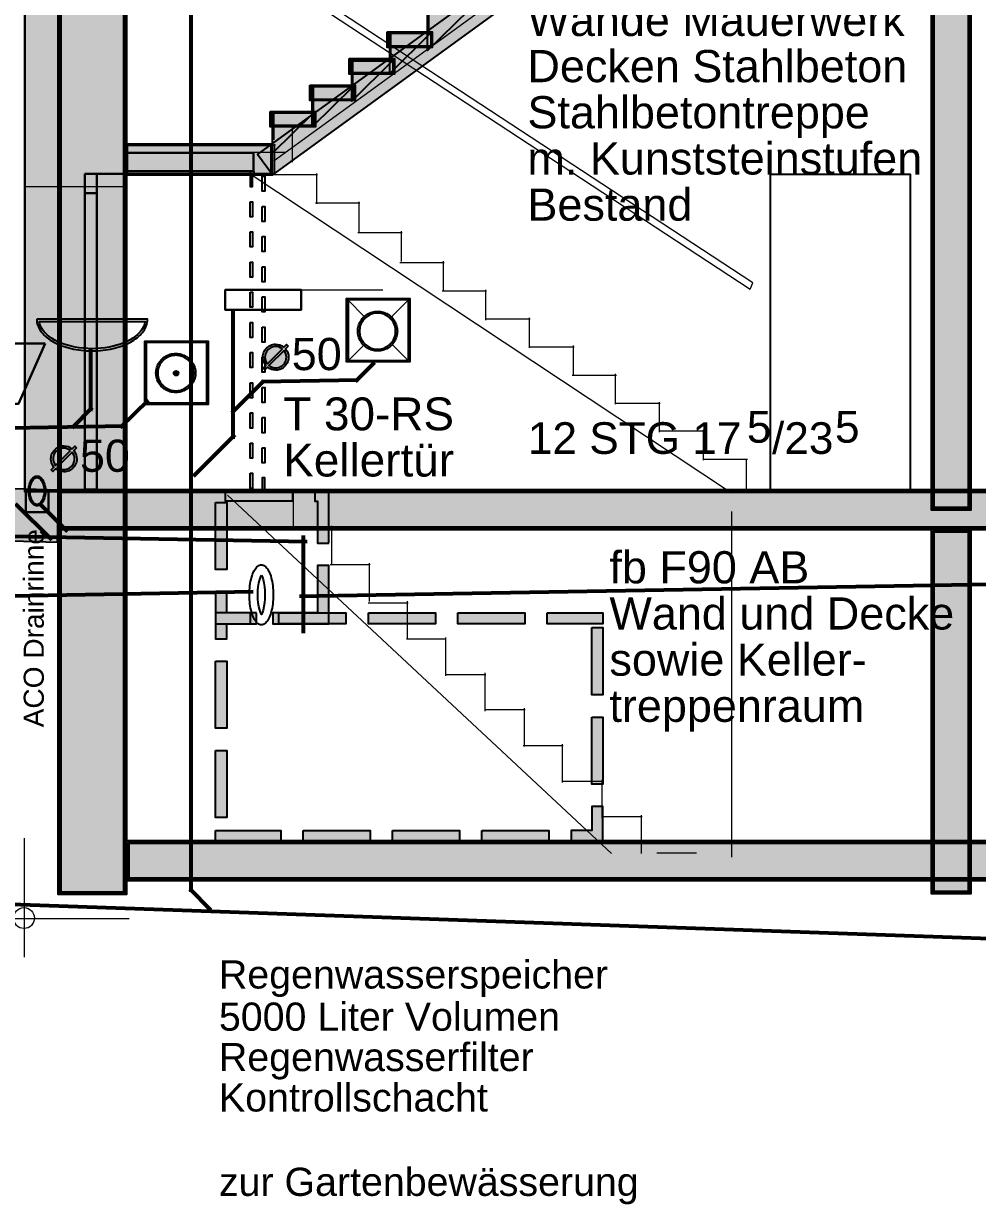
# Model space of a CAD drawing. Header units: millimetres. Extents: x 6 to 41668, y 1529 to 28527.
# Drawn here: x 18826 to 24849, y 4104 to 11558 of the extents above; entities that cross this region are included whole.
import ezdxf

# ---------------------------------------------------------------- set-up
doc = ezdxf.new("R2010")
doc.units = ezdxf.units.MM
doc.header["$LTSCALE"] = 50
doc.linetypes.add('PDF_112-9_84-7_0-0_0-0', pattern=[197.6, 112.9, -84.7, 0, 0])
doc.linetypes.add('PDF_211-7_211-7_0-0_0-0', pattern=[423.4, 211.7, -211.7, 0, 0])
for name, color, linetype in [('00_Wand_Bestand', 7, 'Continuous'), ('01_Daemmung_neu', 9, 'Continuous'), ('02_Grundstuecksgrenze', 8, 'Continuous'), ('05_Linien_stark', 7, 'Continuous'), ('06_Linien_fein', 3, 'Continuous'), ('07_Bemassung', 6, 'Continuous'), ('08_Schnittlinie', 1, 'Continuous'), ('10_Text', 7, 'Continuous')]:
    doc.layers.add(name, color=color, linetype=linetype)
doc.styles.add('PLAN', font='arial.ttf')

msp = doc.modelspace()

# ---------------------------------------------------------------- hatches: boundary and pattern name
at = {"layer": '00_Wand_Bestand'}
for points in [[(19044.8, 16687.1), (19474.7, 16687.1), (19474.7, 6059.4), (19044.8, 6059.4)], [(22295.2, 12180), (22389.2, 12050.6), (20396.5, 10602.8), (20302.5, 10732.2)], [(24557.8, 11981), (24807.8, 11981), (24807.8, 8486.9), (24557.8, 8486.9)], [(21376.6, 11641.7), (21634.3, 11641.1), (21377.2, 11388.3)], [(21120.8, 11505.8), (21406.4, 11505.8), (21406.4, 11407.4), (21120.8, 11407.4)], [(21137.6, 11497.1), (21395.3, 11496.5), (21138.2, 11243.7)], [(20881.8, 11337.1), (21167.4, 11337.1), (21167.4, 11238.8), (20881.8, 11238.8)], [(20897.9, 11322.4), (21155.6, 11321.8), (20898.5, 11069)], [(20633, 11169.8), (20918.6, 11169.8), (20918.6, 11071.4), (20633, 11071.4)], [(20647.9, 11159.6), (20905.6, 11159), (20648.6, 10906.2)], [(20383.5, 11003.8), (20669.1, 11003.8), (20669.1, 10905.5), (20383.5, 10905.5)], [(20397, 10993.7), (20654.6, 10993.1), (20397.6, 10740.3)], [(19472, 10798.7), (20397.8, 10798.7), (20397.8, 10601.6), (19472, 10601.6)], [(20869.9, 9426.1), (20865.5, 9426.1), (20865.5, 9821.7), (21265.5, 9821.7), (21265.5, 9421.7), (20865.5, 9421.7), (20865.5, 9426.1), (20869.9, 9426.1), (20869.9, 9430.5), (21256.7, 9430.5), (21256.7, 9812.9), (20874.3, 9812.9), (20874.3, 9426.1), (20869.9, 9426.1), (20869.9, 9430.5)], [(20946.8, 9616.1), (20935.8, 9616.1), (20936.1, 9625.1), (20937, 9633.8), (20938.5, 9642.4), (20940.6, 9650.7), (20943.3, 9658.9), (20946.4, 9666.7), (20950.1, 9674.3), (20954.3, 9681.6), (20958.9, 9688.6), (20964, 9695.3), (20969.5, 9701.5), (20975.4, 9707.4), (20981.7, 9712.9), (20988.3, 9718), (20995.3, 9722.6), (21002.6, 9726.8), (21010.2, 9730.5), (21018, 9733.7), (21026.1, 9736.3), (21034.5, 9738.4), (21043.1, 9739.9), (21051.8, 9740.8), (21060.7, 9741.1), (21069.7, 9740.8), (21078.4, 9739.9), (21087, 9738.4), (21095.4, 9736.3), (21103.5, 9733.7), (21111.3, 9730.5), (21118.9, 9726.8), (21126.2, 9722.6), (21133.2, 9718), (21139.9, 9712.9), (21146.1, 9707.4), (21152, 9701.5), (21157.5, 9695.3), (21162.6, 9688.6), (21167.2, 9681.6), (21171.4, 9674.3), (21175.1, 9666.7), (21178.3, 9658.9), (21180.9, 9650.7), (21183, 9642.4), (21184.5, 9633.8), (21185.4, 9625.1), (21185.8, 9616.1), (21185.4, 9607.2), (21184.5, 9598.4), (21183, 9589.9), (21180.9, 9581.5), (21178.3, 9573.4), (21175.1, 9565.5), (21171.4, 9557.9), (21167.2, 9550.6), (21162.6, 9543.7), (21157.5, 9537), (21152, 9530.7), (21146.1, 9524.8), (21139.9, 9519.3), (21133.2, 9514.3), (21126.2, 9509.6), (21118.9, 9505.5), (21111.3, 9501.8), (21103.5, 9498.6), (21095.4, 9496), (21087, 9493.9), (21078.4, 9492.4), (21069.7, 9491.4), (21060.7, 9491.1), (21051.8, 9491.4), (21043.1, 9492.4), (21034.5, 9493.9), (21026.1, 9496), (21018, 9498.6), (21010.2, 9501.8), (21002.6, 9505.5), (20995.3, 9509.6), (20988.3, 9514.3), (20981.7, 9519.3), (20975.4, 9524.8), (20969.5, 9530.7), (20964, 9537), (20958.9, 9543.7), (20954.3, 9550.6), (20950.1, 9557.9), (20946.4, 9565.5), (20943.3, 9573.4), (20940.6, 9581.5), (20938.5, 9589.9), (20937, 9598.4), (20936.1, 9607.2), (20935.8, 9616.1), (20946.8, 9616.1), (20947.1, 9607.6), (20948.1, 9599.3), (20949.6, 9591.2), (20951.7, 9583.2), (20954.3, 9575.5), (20957.4, 9568.1), (20961.1, 9561), (20965.2, 9554.1), (20969.8, 9547.6), (20974.8, 9541.4), (20980.2, 9535.6), (20986, 9530.2), (20992.2, 9525.2), (20998.7, 9520.6), (21005.6, 9516.5), (21012.7, 9512.8), (21020.2, 9509.7), (21027.8, 9507), (21035.8, 9504.9), (21043.9, 9503.4), (21052.2, 9502.5), (21060.7, 9502.1), (21069.2, 9502.5), (21077.6, 9503.4), (21085.7, 9504.9), (21093.6, 9507), (21101.3, 9509.7), (21108.8, 9512.8), (21115.9, 9516.5), (21122.8, 9520.6), (21129.3, 9525.2), (21135.5, 9530.2), (21141.3, 9535.6), (21146.7, 9541.4), (21151.7, 9547.6), (21156.3, 9554.1), (21160.4, 9561), (21164.1, 9568.1), (21167.2, 9575.5), (21169.9, 9583.2), (21171.9, 9591.2), (21173.5, 9599.3), (21174.4, 9607.6), (21174.7, 9616.1), (21174.4, 9624.6), (21173.5, 9633), (21171.9, 9641.1), (21169.9, 9649), (21167.2, 9656.7), (21164.1, 9664.1), (21160.4, 9671.3), (21156.3, 9678.1), (21151.7, 9684.7), (21146.7, 9690.8), (21141.3, 9696.7), (21135.5, 9702.1), (21129.3, 9707.1), (21122.8, 9711.7), (21115.9, 9715.8), (21108.8, 9719.4), (21101.3, 9722.6), (21093.6, 9725.2), (21085.7, 9727.3), (21077.6, 9728.8), (21069.2, 9729.8), (21060.7, 9730.1), (21052.2, 9729.8), (21043.9, 9728.8), (21035.8, 9727.3), (21027.8, 9725.2), (21020.2, 9722.6), (21012.7, 9719.4), (21005.6, 9715.8), (20998.7, 9711.7), (20992.2, 9707.1), (20986, 9702.1), (20980.2, 9696.7), (20974.8, 9690.8), (20969.8, 9684.7), (20965.2, 9678.1), (20961.1, 9671.3), (20957.4, 9664.1), (20954.3, 9656.7), (20951.7, 9649), (20949.6, 9641.1), (20948.1, 9633), (20947.1, 9624.6)], [(19595.6, 9158.4), (19591.2, 9158.4), (19591.2, 9553.9), (19991.2, 9553.9), (19991.2, 9153.9), (19591.2, 9153.9), (19591.2, 9158.4), (19595.6, 9158.4), (19595.6, 9162.8), (19982.4, 9162.8), (19982.4, 9545.1), (19600.1, 9545.1), (19600.1, 9158.4), (19595.6, 9158.4), (19595.6, 9162.8)], [(19672.6, 9351.8), (19661.5, 9351.8), (19661.9, 9360.6), (19662.8, 9369.2), (19664.3, 9377.6), (19666.4, 9385.8), (19669, 9393.8), (19672.2, 9401.6), (19675.9, 9409), (19680, 9416.2), (19684.7, 9423.1), (19689.7, 9429.6), (19695.2, 9435.8), (19701.1, 9441.6), (19707.4, 9447), (19714.1, 9452), (19721, 9456.5), (19728.3, 9460.6), (19735.9, 9464.2), (19743.8, 9467.3), (19751.9, 9469.9), (19760.3, 9472), (19768.8, 9473.5), (19777.6, 9474.4), (19786.5, 9474.7), (19795.4, 9474.4), (19804.2, 9473.5), (19812.8, 9472), (19821.1, 9469.9), (19829.2, 9467.3), (19837.1, 9464.2), (19844.7, 9460.6), (19852, 9456.5), (19859, 9452), (19865.6, 9447), (19871.9, 9441.6), (19877.8, 9435.8), (19883.3, 9429.6), (19888.4, 9423.1), (19893, 9416.2), (19897.2, 9409), (19900.9, 9401.6), (19904, 9393.8), (19906.7, 9385.8), (19908.8, 9377.6), (19910.3, 9369.2), (19911.2, 9360.6), (19911.5, 9351.8), (19911.2, 9343), (19910.3, 9334.4), (19908.8, 9326), (19906.7, 9317.8), (19904, 9309.8), (19900.9, 9302), (19897.2, 9294.6), (19893, 9287.4), (19888.4, 9280.5), (19883.3, 9274), (19877.8, 9267.8), (19871.9, 9262), (19865.6, 9256.6), (19859, 9251.7), (19852, 9247.1), (19844.7, 9243), (19837.1, 9239.4), (19829.2, 9236.3), (19821.1, 9233.7), (19812.8, 9231.6), (19804.2, 9230.1), (19795.4, 9229.2), (19786.5, 9228.9), (19777.6, 9229.2), (19768.8, 9230.1), (19760.3, 9231.6), (19751.9, 9233.7), (19743.8, 9236.3), (19735.9, 9239.4), (19728.3, 9243), (19721, 9247.1), (19714.1, 9251.7), (19707.4, 9256.6), (19701.1, 9262), (19695.2, 9267.8), (19689.7, 9274), (19684.7, 9280.5), (19680, 9287.4), (19675.9, 9294.6), (19672.2, 9302), (19669, 9309.8), (19666.4, 9317.8), (19664.3, 9326), (19662.8, 9334.4), (19661.9, 9343), (19661.5, 9351.8), (19672.6, 9351.8), (19672.9, 9343.4), (19673.8, 9335.2), (19675.4, 9327.2), (19677.4, 9319.5), (19680.1, 9311.9), (19683.2, 9304.6), (19686.8, 9297.6), (19691, 9290.8), (19695.5, 9284.4), (19700.6, 9278.3), (19706, 9272.6), (19711.8, 9267.3), (19718, 9262.4), (19724.5, 9257.9), (19731.3, 9253.8), (19738.5, 9250.2), (19745.9, 9247.1), (19753.6, 9244.5), (19761.5, 9242.5), (19769.7, 9241), (19778, 9240.1), (19786.5, 9239.7), (19795, 9240.1), (19803.3, 9241), (19811.5, 9242.5), (19819.4, 9244.5), (19827.1, 9247.1), (19834.5, 9250.2), (19841.7, 9253.8), (19848.5, 9257.9), (19855.1, 9262.4), (19861.3, 9267.3), (19867.1, 9272.6), (19872.5, 9278.3), (19877.5, 9284.4), (19882.1, 9290.8), (19886.2, 9297.6), (19889.9, 9304.6), (19893, 9311.9), (19895.6, 9319.5), (19897.7, 9327.2), (19899.2, 9335.2), (19900.2, 9343.4), (19900.5, 9351.8), (19900.2, 9360.1), (19899.2, 9368.3), (19897.7, 9376.3), (19895.6, 9384.1), (19893, 9391.7), (19889.9, 9399), (19886.2, 9406), (19882.1, 9412.8), (19877.5, 9419.2), (19872.5, 9425.3), (19867.1, 9431), (19861.3, 9436.3), (19855.1, 9441.2), (19848.5, 9445.7), (19841.7, 9449.8), (19834.5, 9453.4), (19827.1, 9456.5), (19819.4, 9459.1), (19811.5, 9461.1), (19803.3, 9462.6), (19795, 9463.5), (19786.5, 9463.9), (19778, 9463.5), (19769.7, 9462.6), (19761.5, 9461.1), (19753.6, 9459.1), (19745.9, 9456.5), (19738.5, 9453.4), (19731.3, 9449.8), (19724.5, 9445.7), (19718, 9441.2), (19711.8, 9436.3), (19706, 9431), (19700.6, 9425.3), (19695.5, 9419.2), (19691, 9412.8), (19686.8, 9406), (19683.2, 9399), (19680.1, 9391.7), (19677.4, 9384.1), (19675.4, 9376.3), (19673.8, 9368.3), (19672.9, 9360.1)], [(20496.8, 9521), (20479.9, 9503.9), (20489, 9490.6), (20494.8, 9478.3), (20498, 9465.5), (20499, 9450.7), (20498.4, 9440.8), (20496.7, 9431.3), (20493.7, 9422.2), (20489.5, 9413.4), (20484.2, 9405), (20477.7, 9397), (20471.5, 9390.7), (20464.9, 9385.3), (20457.9, 9380.8), (20450.6, 9377), (20442.9, 9374.1), (20434.8, 9372), (20426.3, 9370.8), (20417.5, 9370.4), (20403.6, 9371.4), (20391.4, 9374.5), (20379.2, 9380.3), (20365.2, 9389.5), (20348.3, 9372.8), (20338, 9382.9), (20355, 9399.6), (20345.9, 9413.7), (20340.1, 9426.1), (20336.9, 9438.6), (20335.9, 9452.6), (20336.4, 9461.9), (20337.8, 9470.7), (20340.3, 9479.2), (20343.7, 9487.4), (20348.1, 9495.2), (20353.5, 9502.6), (20359.9, 9509.6), (20367, 9516), (20374.4, 9521.4), (20382.2, 9525.8), (20390.3, 9529.3), (20398.8, 9531.7), (20407.7, 9533.2), (20416.9, 9533.7), (20431.1, 9532.6), (20443.7, 9529.4), (20456.1, 9523.5), (20469.8, 9514.4), (20486.5, 9531.2)], [(20459.8, 9504.3), (20447.4, 9511.6), (20437.1, 9516.2), (20427.4, 9518.6), (20416.9, 9519.5), (20409.2, 9519.1), (20401.9, 9517.8), (20394.8, 9515.8), (20388, 9513), (20381.6, 9509.3), (20375.5, 9504.8), (20369.6, 9499.6), (20363.6, 9492.7), (20358.6, 9485.4), (20354.8, 9477.7), (20352, 9469.6), (20350.4, 9461.1), (20349.8, 9452.1), (20350.6, 9440.9), (20353.1, 9431), (20357.7, 9420.9), (20364.9, 9409.4)], [(20470.1, 9494.3), (20375, 9399.3), (20383.4, 9394), (20391.8, 9389.9), (20400.3, 9386.9), (20408.9, 9385.1), (20417.6, 9384.6), (20426.6, 9385.1), (20435.1, 9386.7), (20443.2, 9389.5), (20450.9, 9393.3), (20458.2, 9398.2), (20465, 9404.3), (20470.3, 9410.1), (20474.7, 9416.2), (20478.4, 9422.6), (20481.2, 9429.3), (20483.2, 9436.3), (20484.4, 9443.6), (20484.9, 9451.3), (20484, 9462.6), (20481.6, 9472.7), (20477.1, 9482.8)], [(19159.2, 8879), (19142.3, 8861.9), (19151.4, 8848.6), (19157.2, 8836.3), (19160.4, 8823.5), (19161.4, 8808.7), (19160.8, 8798.8), (19159.1, 8789.3), (19156.1, 8780.2), (19151.9, 8771.4), (19146.6, 8763), (19140.1, 8755), (19133.9, 8748.7), (19127.3, 8743.3), (19120.3, 8738.7), (19113, 8735), (19105.3, 8732.1), (19097.2, 8730), (19088.7, 8728.8), (19079.8, 8728.4), (19066, 8729.4), (19053.8, 8732.5), (19041.6, 8738.3), (19027.6, 8747.5), (19010.7, 8730.8), (19000.3, 8740.9), (19017.4, 8757.6), (19008.3, 8771.6), (19002.5, 8784.1), (18999.3, 8796.6), (18998.3, 8810.6), (18998.8, 8819.9), (19000.2, 8828.7), (19002.7, 8837.2), (19006.1, 8845.4), (19010.5, 8853.1), (19015.9, 8860.6), (19022.3, 8867.6), (19029.4, 8874), (19036.8, 8879.4), (19044.6, 8883.8), (19052.7, 8887.2), (19061.2, 8889.7), (19070.1, 8891.2), (19079.3, 8891.7), (19093.5, 8890.6), (19106.1, 8887.4), (19118.5, 8881.5), (19132.2, 8872.4), (19148.9, 8889.2)], [(19122.1, 8862.3), (19109.8, 8869.5), (19099.5, 8874.2), (19089.8, 8876.6), (19079.3, 8877.5), (19071.6, 8877.1), (19064.3, 8875.8), (19057.2, 8873.8), (19050.4, 8871), (19044, 8867.3), (19037.9, 8862.8), (19032, 8857.5), (19026, 8850.7), (19021, 8843.4), (19017.2, 8835.7), (19014.4, 8827.6), (19012.7, 8819), (19012.2, 8810.1), (19013, 8798.9), (19015.5, 8788.9), (19020.1, 8778.9), (19027.4, 8767.4)], [(19132.5, 8852.3), (19037.4, 8757.3), (19045.8, 8752), (19054.2, 8747.9), (19062.7, 8744.9), (19071.3, 8743.1), (19080, 8742.5), (19089, 8743.1), (19097.5, 8744.7), (19105.6, 8747.5), (19113.3, 8751.3), (19120.6, 8756.2), (19127.4, 8762.3), (19132.7, 8768), (19137.1, 8774.1), (19140.8, 8780.5), (19143.6, 8787.2), (19145.6, 8794.3), (19146.8, 8801.6), (19147.2, 8809.2), (19146.4, 8820.6), (19144, 8830.7), (19139.5, 8840.8)], [(19043.2, 8616.3), (29856.5, 8616.3), (29856.5, 8362.5), (19043.2, 8362.5)], [(20101.2, 8612.9), (20524.6, 8612.9), (20524.6, 8542.3), (20101.2, 8542.3)], [(20753, 8276.9), (20753, 8612.9), (20665.7, 8612.9), (20665.7, 8542.3), (20682.4, 8542.3), (20682.4, 8276.9)], [(20038, 8535), (20108.5, 8535), (20108.5, 8111.7), (20038, 8111.7)], [(24557.8, 8365.1), (24807.8, 8365.1), (24807.8, 6063.3), (24557.8, 6063.3)], [(20753, 7768.4), (20753, 8135.8), (20682.4, 8135.8), (20682.4, 7838.9), (20400.2, 7838.9), (20400.2, 7768.4)], [(20038, 7970.6), (20038, 7768.4), (20259.1, 7768.4), (20259.1, 7838.9), (20108.5, 7838.9), (20108.5, 7970.6)], [(20297, 7839), (20038, 7839), (20038, 7674.6), (20108.6, 7674.6), (20108.6, 7768.5), (20297, 7768.5)], [(20438.1, 7839), (20861.4, 7839), (20861.4, 7768.5), (20438.1, 7768.5)], [(21002.6, 7839), (21425.9, 7839), (21425.9, 7768.5), (21002.6, 7768.5)], [(21567, 7839), (21990.3, 7839), (21990.3, 7768.5), (21567, 7768.5)], [(22131.4, 7839), (22484.2, 7839), (22484.2, 7768.5), (22131.4, 7768.5)], [(22413.7, 7744.6), (22484.2, 7744.6), (22484.2, 7321.2), (22413.7, 7321.2)], [(20038, 7533.5), (20108.6, 7533.5), (20108.6, 7110.2), (20038, 7110.2)], [(22413.7, 7180.1), (22484.2, 7180.1), (22484.2, 6756.8), (22413.7, 6756.8)], [(20038, 6969.1), (20108.6, 6969.1), (20108.6, 6545.8), (20038, 6545.8)], [(22484.2, 6392.7), (22484.2, 6615.7), (22413.7, 6615.7), (22413.7, 6463.2), (22283.8, 6463.2), (22283.8, 6392.7)], [(20038, 6463.2), (20449.4, 6463.2), (20449.4, 6392.7), (20038, 6392.7)], [(20590.5, 6463.2), (21013.8, 6463.2), (21013.8, 6392.7), (20590.5, 6392.7)], [(21155, 6463.2), (21578.3, 6463.2), (21578.3, 6392.7), (21155, 6392.7)], [(21719.4, 6463.2), (22142.7, 6463.2), (22142.7, 6392.7), (21719.4, 6392.7)], [(19473.8, 6400.4), (28965.8, 6400.4), (28965.8, 6146.5), (19473.8, 6146.5)]]:
    msp.add_hatch(color=7, dxfattribs=at).paths.add_polyline_path(points)
at = {"layer": '01_Daemmung_neu'}
msp.add_hatch(color=7, dxfattribs=at).paths.add_polyline_path([(18832.9, 16703.3), (19055.3, 16703.3), (19055.3, 8602), (18832.9, 8602)])
at = {"layer": '02_Grundstuecksgrenze'}
msp.add_hatch(color=7, dxfattribs=at).paths.add_polyline_path([(5636.2, 9012.6), (19046.8, 8614.6), (19036.9, 8281.9), (5626.3, 8679.9)])
at = {"layer": '07_Bemassung'}
msp.add_hatch(color=7, dxfattribs=at).paths.add_polyline_path([(19788.4, 9365.5), (19791.5, 9365.2), (19794.3, 9364.3), (19796.8, 9363), (19799.1, 9361.2), (19800.9, 9359), (19802.3, 9356.5), (19803.2, 9353.7), (19803.5, 9350.7), (19803.2, 9347.8), (19802.3, 9345), (19800.9, 9342.5), (19799.1, 9340.3), (19796.8, 9338.5), (19794.3, 9337.1), (19791.5, 9336.3), (19788.4, 9336), (19785.4, 9336.3), (19782.6, 9337.1), (19780.1, 9338.5), (19777.8, 9340.3), (19776, 9342.5), (19774.6, 9345), (19773.7, 9347.8), (19773.4, 9350.7), (19773.7, 9353.7), (19774.6, 9356.5), (19776, 9359), (19777.8, 9361.2), (19780.1, 9363), (19782.6, 9364.3), (19785.4, 9365.2)])
msp.add_hatch(color=7, dxfattribs=at).paths.add_polyline_path([(19788.4, 9365.5), (19791.5, 9365.2), (19794.3, 9364.3), (19796.8, 9363), (19799.1, 9361.2), (19800.9, 9359), (19802.3, 9356.5), (19803.2, 9353.7), (19803.5, 9350.7), (19803.2, 9347.8), (19802.3, 9345), (19800.9, 9342.5), (19799.1, 9340.3), (19796.8, 9338.5), (19794.3, 9337.1), (19791.5, 9336.3), (19788.4, 9336), (19785.4, 9336.3), (19782.6, 9337.1), (19780.1, 9338.5), (19777.8, 9340.3), (19776, 9342.5), (19774.6, 9345), (19773.7, 9347.8), (19773.4, 9350.7), (19773.7, 9353.7), (19774.6, 9356.5), (19776, 9359), (19777.8, 9361.2), (19780.1, 9363), (19782.6, 9364.3), (19785.4, 9365.2)])

# ---------------------------------------------------------------- linework, layer by layer
at = {"layer": '00_Wand_Bestand'}
for points in [[(19044.8, 16687.1), (19474.7, 16687.1), (19474.7, 6059.4), (19044.8, 6059.4)], [(22295.2, 12180), (22389.2, 12050.6), (20396.5, 10602.8), (20302.5, 10732.2)], [(24557.8, 11981), (24807.8, 11981), (24807.8, 8486.9), (24557.8, 8486.9)], [(21376.6, 11641.7), (21634.3, 11641.1), (21377.2, 11388.3)], [(21120.8, 11505.8), (21406.4, 11505.8), (21406.4, 11407.4), (21120.8, 11407.4)], [(21137.6, 11497.1), (21395.3, 11496.5), (21138.2, 11243.7)], [(20881.8, 11337.1), (21167.4, 11337.1), (21167.4, 11238.8), (20881.8, 11238.8)], [(20897.9, 11322.4), (21155.6, 11321.8), (20898.5, 11069)], [(20633, 11169.8), (20918.6, 11169.8), (20918.6, 11071.4), (20633, 11071.4)], [(20647.9, 11159.6), (20905.6, 11159), (20648.6, 10906.2)], [(20383.5, 11003.8), (20669.1, 11003.8), (20669.1, 10905.5), (20383.5, 10905.5)], [(20397, 10993.7), (20654.6, 10993.1), (20397.6, 10740.3)], [(19472, 10798.7), (20397.8, 10798.7), (20397.8, 10601.6), (19472, 10601.6)], [(20869.9, 9426.1), (20865.5, 9426.1), (20865.5, 9821.7), (21265.5, 9821.7), (21265.5, 9421.7), (20865.5, 9421.7), (20865.5, 9426.1), (20869.9, 9426.1), (20869.9, 9430.5), (21256.7, 9430.5), (21256.7, 9812.9), (20874.3, 9812.9), (20874.3, 9426.1), (20869.9, 9426.1), (20869.9, 9430.5)], [(20946.8, 9616.1), (20935.8, 9616.1), (20936.1, 9625.1), (20937, 9633.8), (20938.5, 9642.4), (20940.6, 9650.7), (20943.3, 9658.9), (20946.4, 9666.7), (20950.1, 9674.3), (20954.3, 9681.6), (20958.9, 9688.6), (20964, 9695.3), (20969.5, 9701.5), (20975.4, 9707.4), (20981.7, 9712.9), (20988.3, 9718), (20995.3, 9722.6), (21002.6, 9726.8), (21010.2, 9730.5), (21018, 9733.7), (21026.1, 9736.3), (21034.5, 9738.4), (21043.1, 9739.9), (21051.8, 9740.8), (21060.7, 9741.1), (21069.7, 9740.8), (21078.4, 9739.9), (21087, 9738.4), (21095.4, 9736.3), (21103.5, 9733.7), (21111.3, 9730.5), (21118.9, 9726.8), (21126.2, 9722.6), (21133.2, 9718), (21139.9, 9712.9), (21146.1, 9707.4), (21152, 9701.5), (21157.5, 9695.3), (21162.6, 9688.6), (21167.2, 9681.6), (21171.4, 9674.3), (21175.1, 9666.7), (21178.3, 9658.9), (21180.9, 9650.7), (21183, 9642.4), (21184.5, 9633.8), (21185.4, 9625.1), (21185.8, 9616.1), (21185.4, 9607.2), (21184.5, 9598.4), (21183, 9589.9), (21180.9, 9581.5), (21178.3, 9573.4), (21175.1, 9565.5), (21171.4, 9557.9), (21167.2, 9550.6), (21162.6, 9543.7), (21157.5, 9537), (21152, 9530.7), (21146.1, 9524.8), (21139.9, 9519.3), (21133.2, 9514.3), (21126.2, 9509.6), (21118.9, 9505.5), (21111.3, 9501.8), (21103.5, 9498.6), (21095.4, 9496), (21087, 9493.9), (21078.4, 9492.4), (21069.7, 9491.4), (21060.7, 9491.1), (21051.8, 9491.4), (21043.1, 9492.4), (21034.5, 9493.9), (21026.1, 9496), (21018, 9498.6), (21010.2, 9501.8), (21002.6, 9505.5), (20995.3, 9509.6), (20988.3, 9514.3), (20981.7, 9519.3), (20975.4, 9524.8), (20969.5, 9530.7), (20964, 9537), (20958.9, 9543.7), (20954.3, 9550.6), (20950.1, 9557.9), (20946.4, 9565.5), (20943.3, 9573.4), (20940.6, 9581.5), (20938.5, 9589.9), (20937, 9598.4), (20936.1, 9607.2), (20935.8, 9616.1), (20946.8, 9616.1), (20947.1, 9607.6), (20948.1, 9599.3), (20949.6, 9591.2), (20951.7, 9583.2), (20954.3, 9575.5), (20957.4, 9568.1), (20961.1, 9561), (20965.2, 9554.1), (20969.8, 9547.6), (20974.8, 9541.4), (20980.2, 9535.6), (20986, 9530.2), (20992.2, 9525.2), (20998.7, 9520.6), (21005.6, 9516.5), (21012.7, 9512.8), (21020.2, 9509.7), (21027.8, 9507), (21035.8, 9504.9), (21043.9, 9503.4), (21052.2, 9502.5), (21060.7, 9502.1), (21069.2, 9502.5), (21077.6, 9503.4), (21085.7, 9504.9), (21093.6, 9507), (21101.3, 9509.7), (21108.8, 9512.8), (21115.9, 9516.5), (21122.8, 9520.6), (21129.3, 9525.2), (21135.5, 9530.2), (21141.3, 9535.6), (21146.7, 9541.4), (21151.7, 9547.6), (21156.3, 9554.1), (21160.4, 9561), (21164.1, 9568.1), (21167.2, 9575.5), (21169.9, 9583.2), (21171.9, 9591.2), (21173.5, 9599.3), (21174.4, 9607.6), (21174.7, 9616.1), (21174.4, 9624.6), (21173.5, 9633), (21171.9, 9641.1), (21169.9, 9649), (21167.2, 9656.7), (21164.1, 9664.1), (21160.4, 9671.3), (21156.3, 9678.1), (21151.7, 9684.7), (21146.7, 9690.8), (21141.3, 9696.7), (21135.5, 9702.1), (21129.3, 9707.1), (21122.8, 9711.7), (21115.9, 9715.8), (21108.8, 9719.4), (21101.3, 9722.6), (21093.6, 9725.2), (21085.7, 9727.3), (21077.6, 9728.8), (21069.2, 9729.8), (21060.7, 9730.1), (21052.2, 9729.8), (21043.9, 9728.8), (21035.8, 9727.3), (21027.8, 9725.2), (21020.2, 9722.6), (21012.7, 9719.4), (21005.6, 9715.8), (20998.7, 9711.7), (20992.2, 9707.1), (20986, 9702.1), (20980.2, 9696.7), (20974.8, 9690.8), (20969.8, 9684.7), (20965.2, 9678.1), (20961.1, 9671.3), (20957.4, 9664.1), (20954.3, 9656.7), (20951.7, 9649), (20949.6, 9641.1), (20948.1, 9633), (20947.1, 9624.6)], [(19595.6, 9158.4), (19591.2, 9158.4), (19591.2, 9553.9), (19991.2, 9553.9), (19991.2, 9153.9), (19591.2, 9153.9), (19591.2, 9158.4), (19595.6, 9158.4), (19595.6, 9162.8), (19982.4, 9162.8), (19982.4, 9545.1), (19600.1, 9545.1), (19600.1, 9158.4), (19595.6, 9158.4), (19595.6, 9162.8)], [(19672.6, 9351.8), (19661.5, 9351.8), (19661.9, 9360.6), (19662.8, 9369.2), (19664.3, 9377.6), (19666.4, 9385.8), (19669, 9393.8), (19672.2, 9401.6), (19675.9, 9409), (19680, 9416.2), (19684.7, 9423.1), (19689.7, 9429.6), (19695.2, 9435.8), (19701.1, 9441.6), (19707.4, 9447), (19714.1, 9452), (19721, 9456.5), (19728.3, 9460.6), (19735.9, 9464.2), (19743.8, 9467.3), (19751.9, 9469.9), (19760.3, 9472), (19768.8, 9473.5), (19777.6, 9474.4), (19786.5, 9474.7), (19795.4, 9474.4), (19804.2, 9473.5), (19812.8, 9472), (19821.1, 9469.9), (19829.2, 9467.3), (19837.1, 9464.2), (19844.7, 9460.6), (19852, 9456.5), (19859, 9452), (19865.6, 9447), (19871.9, 9441.6), (19877.8, 9435.8), (19883.3, 9429.6), (19888.4, 9423.1), (19893, 9416.2), (19897.2, 9409), (19900.9, 9401.6), (19904, 9393.8), (19906.7, 9385.8), (19908.8, 9377.6), (19910.3, 9369.2), (19911.2, 9360.6), (19911.5, 9351.8), (19911.2, 9343), (19910.3, 9334.4), (19908.8, 9326), (19906.7, 9317.8), (19904, 9309.8), (19900.9, 9302), (19897.2, 9294.6), (19893, 9287.4), (19888.4, 9280.5), (19883.3, 9274), (19877.8, 9267.8), (19871.9, 9262), (19865.6, 9256.6), (19859, 9251.7), (19852, 9247.1), (19844.7, 9243), (19837.1, 9239.4), (19829.2, 9236.3), (19821.1, 9233.7), (19812.8, 9231.6), (19804.2, 9230.1), (19795.4, 9229.2), (19786.5, 9228.9), (19777.6, 9229.2), (19768.8, 9230.1), (19760.3, 9231.6), (19751.9, 9233.7), (19743.8, 9236.3), (19735.9, 9239.4), (19728.3, 9243), (19721, 9247.1), (19714.1, 9251.7), (19707.4, 9256.6), (19701.1, 9262), (19695.2, 9267.8), (19689.7, 9274), (19684.7, 9280.5), (19680, 9287.4), (19675.9, 9294.6), (19672.2, 9302), (19669, 9309.8), (19666.4, 9317.8), (19664.3, 9326), (19662.8, 9334.4), (19661.9, 9343), (19661.5, 9351.8), (19672.6, 9351.8), (19672.9, 9343.4), (19673.8, 9335.2), (19675.4, 9327.2), (19677.4, 9319.5), (19680.1, 9311.9), (19683.2, 9304.6), (19686.8, 9297.6), (19691, 9290.8), (19695.5, 9284.4), (19700.6, 9278.3), (19706, 9272.6), (19711.8, 9267.3), (19718, 9262.4), (19724.5, 9257.9), (19731.3, 9253.8), (19738.5, 9250.2), (19745.9, 9247.1), (19753.6, 9244.5), (19761.5, 9242.5), (19769.7, 9241), (19778, 9240.1), (19786.5, 9239.7), (19795, 9240.1), (19803.3, 9241), (19811.5, 9242.5), (19819.4, 9244.5), (19827.1, 9247.1), (19834.5, 9250.2), (19841.7, 9253.8), (19848.5, 9257.9), (19855.1, 9262.4), (19861.3, 9267.3), (19867.1, 9272.6), (19872.5, 9278.3), (19877.5, 9284.4), (19882.1, 9290.8), (19886.2, 9297.6), (19889.9, 9304.6), (19893, 9311.9), (19895.6, 9319.5), (19897.7, 9327.2), (19899.2, 9335.2), (19900.2, 9343.4), (19900.5, 9351.8), (19900.2, 9360.1), (19899.2, 9368.3), (19897.7, 9376.3), (19895.6, 9384.1), (19893, 9391.7), (19889.9, 9399), (19886.2, 9406), (19882.1, 9412.8), (19877.5, 9419.2), (19872.5, 9425.3), (19867.1, 9431), (19861.3, 9436.3), (19855.1, 9441.2), (19848.5, 9445.7), (19841.7, 9449.8), (19834.5, 9453.4), (19827.1, 9456.5), (19819.4, 9459.1), (19811.5, 9461.1), (19803.3, 9462.6), (19795, 9463.5), (19786.5, 9463.9), (19778, 9463.5), (19769.7, 9462.6), (19761.5, 9461.1), (19753.6, 9459.1), (19745.9, 9456.5), (19738.5, 9453.4), (19731.3, 9449.8), (19724.5, 9445.7), (19718, 9441.2), (19711.8, 9436.3), (19706, 9431), (19700.6, 9425.3), (19695.5, 9419.2), (19691, 9412.8), (19686.8, 9406), (19683.2, 9399), (19680.1, 9391.7), (19677.4, 9384.1), (19675.4, 9376.3), (19673.8, 9368.3), (19672.9, 9360.1)], [(20496.8, 9521), (20479.9, 9503.9), (20489, 9490.6), (20494.8, 9478.3), (20498, 9465.5), (20499, 9450.7), (20498.4, 9440.8), (20496.7, 9431.3), (20493.7, 9422.2), (20489.5, 9413.4), (20484.2, 9405), (20477.7, 9397), (20471.5, 9390.7), (20464.9, 9385.3), (20457.9, 9380.8), (20450.6, 9377), (20442.9, 9374.1), (20434.8, 9372), (20426.3, 9370.8), (20417.5, 9370.4), (20403.6, 9371.4), (20391.4, 9374.5), (20379.2, 9380.3), (20365.2, 9389.5), (20348.3, 9372.8), (20338, 9382.9), (20355, 9399.6), (20345.9, 9413.7), (20340.1, 9426.1), (20336.9, 9438.6), (20335.9, 9452.6), (20336.4, 9461.9), (20337.8, 9470.7), (20340.3, 9479.2), (20343.7, 9487.4), (20348.1, 9495.2), (20353.5, 9502.6), (20359.9, 9509.6), (20367, 9516), (20374.4, 9521.4), (20382.2, 9525.8), (20390.3, 9529.3), (20398.8, 9531.7), (20407.7, 9533.2), (20416.9, 9533.7), (20431.1, 9532.6), (20443.7, 9529.4), (20456.1, 9523.5), (20469.8, 9514.4), (20486.5, 9531.2)], [(20459.8, 9504.3), (20447.4, 9511.6), (20437.1, 9516.2), (20427.4, 9518.6), (20416.9, 9519.5), (20409.2, 9519.1), (20401.9, 9517.8), (20394.8, 9515.8), (20388, 9513), (20381.6, 9509.3), (20375.5, 9504.8), (20369.6, 9499.6), (20363.6, 9492.7), (20358.6, 9485.4), (20354.8, 9477.7), (20352, 9469.6), (20350.4, 9461.1), (20349.8, 9452.1), (20350.6, 9440.9), (20353.1, 9431), (20357.7, 9420.9), (20364.9, 9409.4)], [(20470.1, 9494.3), (20375, 9399.3), (20383.4, 9394), (20391.8, 9389.9), (20400.3, 9386.9), (20408.9, 9385.1), (20417.6, 9384.6), (20426.6, 9385.1), (20435.1, 9386.7), (20443.2, 9389.5), (20450.9, 9393.3), (20458.2, 9398.2), (20465, 9404.3), (20470.3, 9410.1), (20474.7, 9416.2), (20478.4, 9422.6), (20481.2, 9429.3), (20483.2, 9436.3), (20484.4, 9443.6), (20484.9, 9451.3), (20484, 9462.6), (20481.6, 9472.7), (20477.1, 9482.8)], [(19159.2, 8879), (19142.3, 8861.9), (19151.4, 8848.6), (19157.2, 8836.3), (19160.4, 8823.5), (19161.4, 8808.7), (19160.8, 8798.8), (19159.1, 8789.3), (19156.1, 8780.2), (19151.9, 8771.4), (19146.6, 8763), (19140.1, 8755), (19133.9, 8748.7), (19127.3, 8743.3), (19120.3, 8738.7), (19113, 8735), (19105.3, 8732.1), (19097.2, 8730), (19088.7, 8728.8), (19079.8, 8728.4), (19066, 8729.4), (19053.8, 8732.5), (19041.6, 8738.3), (19027.6, 8747.5), (19010.7, 8730.8), (19000.3, 8740.9), (19017.4, 8757.6), (19008.3, 8771.6), (19002.5, 8784.1), (18999.3, 8796.6), (18998.3, 8810.6), (18998.8, 8819.9), (19000.2, 8828.7), (19002.7, 8837.2), (19006.1, 8845.4), (19010.5, 8853.1), (19015.9, 8860.6), (19022.3, 8867.6), (19029.4, 8874), (19036.8, 8879.4), (19044.6, 8883.8), (19052.7, 8887.2), (19061.2, 8889.7), (19070.1, 8891.2), (19079.3, 8891.7), (19093.5, 8890.6), (19106.1, 8887.4), (19118.5, 8881.5), (19132.2, 8872.4), (19148.9, 8889.2)], [(19122.1, 8862.3), (19109.8, 8869.5), (19099.5, 8874.2), (19089.8, 8876.6), (19079.3, 8877.5), (19071.6, 8877.1), (19064.3, 8875.8), (19057.2, 8873.8), (19050.4, 8871), (19044, 8867.3), (19037.9, 8862.8), (19032, 8857.5), (19026, 8850.7), (19021, 8843.4), (19017.2, 8835.7), (19014.4, 8827.6), (19012.7, 8819), (19012.2, 8810.1), (19013, 8798.9), (19015.5, 8788.9), (19020.1, 8778.9), (19027.4, 8767.4)], [(19132.5, 8852.3), (19037.4, 8757.3), (19045.8, 8752), (19054.2, 8747.9), (19062.7, 8744.9), (19071.3, 8743.1), (19080, 8742.5), (19089, 8743.1), (19097.5, 8744.7), (19105.6, 8747.5), (19113.3, 8751.3), (19120.6, 8756.2), (19127.4, 8762.3), (19132.7, 8768), (19137.1, 8774.1), (19140.8, 8780.5), (19143.6, 8787.2), (19145.6, 8794.3), (19146.8, 8801.6), (19147.2, 8809.2), (19146.4, 8820.6), (19144, 8830.7), (19139.5, 8840.8)], [(19043.2, 8616.3), (29856.5, 8616.3), (29856.5, 8362.5), (19043.2, 8362.5)], [(20101.2, 8612.9), (20524.6, 8612.9), (20524.6, 8542.3), (20101.2, 8542.3)], [(20753, 8276.9), (20753, 8612.9), (20665.7, 8612.9), (20665.7, 8542.3), (20682.4, 8542.3), (20682.4, 8276.9)], [(20038, 8535), (20108.5, 8535), (20108.5, 8111.7), (20038, 8111.7)], [(24557.8, 8365.1), (24807.8, 8365.1), (24807.8, 6063.3), (24557.8, 6063.3)], [(20753, 7768.4), (20753, 8135.8), (20682.4, 8135.8), (20682.4, 7838.9), (20400.2, 7838.9), (20400.2, 7768.4)], [(20038, 7970.6), (20038, 7768.4), (20259.1, 7768.4), (20259.1, 7838.9), (20108.5, 7838.9), (20108.5, 7970.6)], [(20297, 7839), (20038, 7839), (20038, 7674.6), (20108.6, 7674.6), (20108.6, 7768.5), (20297, 7768.5)], [(20438.1, 7839), (20861.4, 7839), (20861.4, 7768.5), (20438.1, 7768.5)], [(21002.6, 7839), (21425.9, 7839), (21425.9, 7768.5), (21002.6, 7768.5)], [(21567, 7839), (21990.3, 7839), (21990.3, 7768.5), (21567, 7768.5)], [(22131.4, 7839), (22484.2, 7839), (22484.2, 7768.5), (22131.4, 7768.5)], [(22413.7, 7744.6), (22484.2, 7744.6), (22484.2, 7321.2), (22413.7, 7321.2)], [(20038, 7533.5), (20108.6, 7533.5), (20108.6, 7110.2), (20038, 7110.2)], [(22413.7, 7180.1), (22484.2, 7180.1), (22484.2, 6756.8), (22413.7, 6756.8)], [(20038, 6969.1), (20108.6, 6969.1), (20108.6, 6545.8), (20038, 6545.8)], [(22484.2, 6392.7), (22484.2, 6615.7), (22413.7, 6615.7), (22413.7, 6463.2), (22283.8, 6463.2), (22283.8, 6392.7)], [(20038, 6463.2), (20449.4, 6463.2), (20449.4, 6392.7), (20038, 6392.7)], [(20590.5, 6463.2), (21013.8, 6463.2), (21013.8, 6392.7), (20590.5, 6392.7)], [(21155, 6463.2), (21578.3, 6463.2), (21578.3, 6392.7), (21155, 6392.7)], [(21719.4, 6463.2), (22142.7, 6463.2), (22142.7, 6392.7), (21719.4, 6392.7)], [(19473.8, 6400.4), (28965.8, 6400.4), (28965.8, 6146.5), (19473.8, 6146.5)]]:
    msp.add_lwpolyline(points, close=True, dxfattribs=at)
at = {"layer": '01_Daemmung_neu'}
msp.add_lwpolyline([(18832.9, 16703.3), (19055.3, 16703.3), (19055.3, 8602), (18832.9, 8602)], close=True, dxfattribs=at)
at = {"layer": '02_Grundstuecksgrenze'}
msp.add_lwpolyline([(5636.2, 9012.6), (19046.8, 8614.6), (19036.9, 8281.9), (5626.3, 8679.9)], close=True, dxfattribs=at)
at = {"layer": '05_Linien_stark', "lineweight": 15}
for p, q in [((21385.2, 11684.6), (21385.2, 11504.5)), ((21391.3, 11498.3), (21139.4, 11498.3)), ((21145.1, 11505.2), (21145.1, 11325.2)), ((20905, 11335.8), (20905, 11155.1)), ((21151.2, 11328.9), (20899.2, 11328.9)), ((20902, 11162.2), (20650, 11162.2)), ((20655.8, 11169.2), (20655.8, 10989.1)), ((20652.7, 10996.6), (20400.8, 10996.6)), ((20406.5, 11003.5), (20406.5, 10823.5)), ((20478.7, 10744.3), (20226.8, 10744.3)), ((20095.1, 9876.4), (21093.4, 9876.4)), ((18829.7, 6415.7), (18829.7, 5665.2))]:
    msp.add_line(p, q, dxfattribs=at)
at = {"layer": '05_Linien_stark', "lineweight": 18}
for p, q in [((20876.3, 9810.2), (20976.7, 9709.7)), ((21140.8, 9699.2), (21256.1, 9814.5)), ((20878.9, 9432.5), (20979.4, 9533)), ((21153.4, 9532), (21253.9, 9431.5))]:
    msp.add_line(p, q, dxfattribs=at)
at = {"layer": '05_Linien_stark', "lineweight": 53}
for p, q in [((20146.2, 9751.6), (20146.2, 8935.8)), ((19250.7, 9110.5), (19250.7, 9500.3)), ((20922.1, 9299.3), (21042.2, 9419.3)), ((20141, 9101.2), (20343.2, 9303.4)), ((20938.8, 9307.5), (20328.1, 9296.8)), ((19438.1, 9008.4), (19614.1, 9181.4)), ((19132.2, 9006.3), (19259.3, 9133.4)), ((19459.2, 9016.2), (17566.8, 8983.2)), ((19897.9, 8700.1), (20159.1, 8961.4)), ((19002.9, 8297.8), (18775.5, 8525.2)), ((19102.9, 8351), (18924.4, 8529.5)), ((20007.2, 5961.9), (19874.3, 6094.9)), ((35370.6, 5415.8), (17626.1, 6035.4))]:
    msp.add_line(p, q, dxfattribs=at)
at = {"layer": '05_Linien_stark', "lineweight": 18}
for points in [[(18837.3, 18147.9), (19050.9, 18147.9), (19050.9, 8606.4), (18837.3, 8606.4)], [(18837.3, 16698.9), (19050.9, 16698.9), (19050.9, 8606.4), (18837.3, 8606.4)], [(18835.6, 10530.2), (19469.7, 10530.2), (19469.7, 8611), (18835.6, 8611)]]:
    msp.add_lwpolyline(points, close=True, dxfattribs=at)
at = {"layer": '05_Linien_stark', "lineweight": 50}
for points in [[(19056.3, 16675.7), (19463.2, 16675.7), (19463.2, 6070.8), (19056.3, 6070.8)], [(19054.7, 8604.8), (29845.1, 8604.8), (29845.1, 8373.9), (19054.7, 8373.9)], [(24569.3, 8353.7), (24796.4, 8353.7), (24796.4, 6074.8), (24569.3, 6074.8)], [(19485.3, 6388.9), (28954.3, 6388.9), (28954.3, 6158), (19485.3, 6158)]]:
    msp.add_lwpolyline(points, close=True, dxfattribs=at)
at = {"layer": '05_Linien_stark', "lineweight": 15}
msp.add_lwpolyline([(20441.6, 11882.4), (20426.4, 11842.6), (23414.2, 9880.7), (23429.5, 9920.5)], close=True, dxfattribs=at)
at = {"layer": '05_Linien_stark', "lineweight": 30}
for points in [[(21128.7, 11497.8), (21398.5, 11497.8), (21398.5, 11415.4), (21128.7, 11415.4)], [(20889.8, 11329.2), (21159.5, 11329.2), (21159.5, 11246.7), (20889.8, 11246.7)], [(20640.9, 11161.8), (20910.7, 11161.8), (20910.7, 11079.4), (20640.9, 11079.4)], [(20391.4, 10995.9), (20661.2, 10995.9), (20661.2, 10913.4), (20391.4, 10913.4)], [(19466.5, 10742.1), (20278.3, 10742.1), (20278.3, 10625.6), (19466.5, 10625.6)], [(19479.9, 10790.8), (20389.8, 10790.8), (20389.8, 10609.5), (19479.9, 10609.5)], [(19212, 10609.8), (19466.2, 10609.8), (19466.2, 8607.7), (19212, 8607.7)], [(19212, 10608.5), (19288.7, 10608.5), (19288.7, 8617.5), (19212, 8617.5)], [(19212, 10487.3), (19288.7, 10487.3), (19288.7, 8614.1), (19212, 8614.1)], [(20097.8, 9876.1), (20578.8, 9876.1), (20578.8, 9751.8), (20097.8, 9751.8)], [(18962.3, 9538.8), (18280.8, 9538.8), (18280.8, 9157.8), (18793.7, 9157.8)]]:
    msp.add_lwpolyline(points, close=True, dxfattribs=at)
at = {"layer": '05_Linien_stark', "lineweight": 25}
msp.add_lwpolyline([(23541.1, 10606.8), (24423.5, 10606.8), (24423.5, 8612.3), (23541.1, 8612.3)], close=True, dxfattribs=at)
at = {"layer": '06_Linien_fein', "linetype": 'PDF_112-9_84-7_0-0_0-0', "lineweight": 15}
for p, q in [((20520.9, 10903.8), (20520.9, 10682.5)), ((20415.7, 10791.2), (20154.5, 10791.2)), ((20409.3, 10796.7), (20409.3, 10605.9)), ((20402.2, 10605), (20682, 10605)), ((20675.4, 10610.8), (20675.4, 10420)), ((20669.4, 10425.7), (20949.2, 10425.7)), ((20942.8, 10433), (20942.8, 10242.3)), ((20935.5, 10239.8), (21215.3, 10239.8)), ((21208.9, 10247.1), (21208.9, 10056.4)), ((21202.1, 10049.8), (21481.9, 10049.8)), ((21475.5, 10057.1), (21475.5, 9866.3)), ((21468.8, 9870.2), (21748.6, 9870.2)), ((21742.2, 9877.5), (21742.2, 9686)), ((21745.5, 9693.6), (22025.3, 9693.6)), ((22018.9, 9700.9), (22018.9, 9510.1)), ((22022.3, 9518), (22302.1, 9518)), ((22295.7, 9525.3), (22295.7, 9334.5)), ((22288.8, 9338.8), (22568.6, 9338.8)), ((22562.2, 9346.1), (22562.2, 9154.7)), ((22839.8, 9168.9), (22839.8, 8978.2)), ((22565.5, 9162.2), (22845.3, 9162.2)), ((22843.2, 8986), (23122.9, 8986)), ((23116.6, 8993.4), (23116.6, 8802.6)), ((23117, 8807.4), (23396.8, 8807.4)), ((23389, 8809.4), (23389, 8617.9)), ((20112.8, 8580), (22538.7, 6317.8)), ((20322.1, 8603.8), (20556.5, 8603.8)), ((20527.9, 8616.6), (20527.9, 8369.5)), ((20522.8, 8378.9), (20774.7, 8378.9)), ((20769, 8387.5), (20769, 8145.5)), ((20762.4, 8142.5), (21014.3, 8142.5)), ((21008.6, 8151.7), (21008.6, 7909.7)), ((21002.4, 7901.3), (21254.4, 7901.3)), ((21248.7, 7910.6), (21248.7, 7668.6)), ((21488.8, 7682.9), (21488.8, 7440)), ((21242.6, 7673.6), (21494.5, 7673.6)), ((21738, 7458.8), (21738, 7216.8)), ((21491.8, 7449.5), (21743.7, 7449.5)), ((21987.2, 7236.1), (21987.2, 6994.1)), ((21741, 7226.8), (21993, 7226.8)), ((22227.2, 7008.8), (22227.2, 6765.9)), ((21981, 6999.5), (22233, 6999.5)), ((22477.2, 6784), (22477.2, 6542)), ((22230.2, 6775.5), (22482.2, 6775.5)), ((22726.4, 6561.3), (22726.4, 6319.3)), ((22480.2, 6552), (22732.2, 6552)), ((22823.3, 6323), (23075.2, 6323))]:
    msp.add_line(p, q, dxfattribs=at)
at = {"layer": '06_Linien_fein', "lineweight": 9}
msp.add_line((23298.9, 6295.6), (23298.9, 8477.1), dxfattribs=at)
at = {"layer": '06_Linien_fein'}
for points in [[(18908.5, 9691.4), (18908.9, 9681.5), (18910.2, 9671.6), (18912.3, 9661.9), (18915.2, 9652.3), (18918.9, 9642.9), (18923.3, 9633.7), (18928.5, 9624.6), (18934.4, 9615.8), (18941, 9607.1), (18948.3, 9598.7), (18956.3, 9590.5), (18964.9, 9582.5), (18974.1, 9574.8), (18983.9, 9567.4), (18994.4, 9560.2), (19005.3, 9553.4), (19016.8, 9546.8), (19028.9, 9540.5), (19041.4, 9534.6), (19054.4, 9528.9), (19067.9, 9523.7), (19081.8, 9518.8), (19096.2, 9514.2), (19110.9, 9510), (19126.1, 9506.3), (19141.6, 9502.9), (19157.4, 9499.9), (19173.6, 9497.4), (19190, 9495.3), (19206.8, 9493.6), (19223.8, 9492.4), (19241, 9491.7), (19258.5, 9491.5), (19276, 9491.7), (19293.2, 9492.4), (19310.2, 9493.6), (19327, 9495.3), (19343.4, 9497.4), (19359.6, 9499.9), (19375.4, 9502.9), (19390.9, 9506.3), (19406.1, 9510), (19420.8, 9514.2), (19435.2, 9518.8), (19449.1, 9523.7), (19462.6, 9528.9), (19475.6, 9534.6), (19488.1, 9540.5), (19500.2, 9546.8), (19511.7, 9553.4), (19522.6, 9560.2), (19533.1, 9567.4), (19542.9, 9574.8), (19552.1, 9582.5), (19560.7, 9590.5), (19568.7, 9598.7), (19576, 9607.1), (19582.6, 9615.8), (19588.5, 9624.6), (19593.7, 9633.7), (19598.1, 9642.9), (19601.8, 9652.3), (19604.7, 9661.9), (19606.8, 9671.6), (19608.1, 9681.5), (19608.5, 9691.4)], [(18923.6, 9677.3), (19593.4, 9677.3), (19591.2, 9665.9), (19587.7, 9654.7), (19583, 9643.7), (19577.2, 9633.1), (19570.2, 9622.7), (19562.2, 9612.6), (19553.2, 9602.9), (19543.2, 9593.5), (19532.3, 9584.4), (19516.1, 9572.8), (19498.4, 9561.9), (19479.3, 9551.8), (19458.8, 9542.6), (19437.2, 9534.3), (19414.4, 9527), (19390.5, 9520.6), (19365.7, 9515.3), (19340, 9511.1), (19313.5, 9508.1), (19286.3, 9506.2), (19258.5, 9505.6), (19230.7, 9506.2), (19203.5, 9508.1), (19177, 9511.1), (19151.3, 9515.3), (19126.5, 9520.6), (19102.6, 9527), (19079.8, 9534.3), (19058.1, 9542.6), (19037.7, 9551.8), (19018.6, 9561.9), (19000.9, 9572.8), (18984.7, 9584.4), (18973.8, 9593.5), (18963.8, 9602.9), (18954.8, 9612.6), (18946.8, 9622.7), (18939.8, 9633.1), (18934, 9643.7), (18929.3, 9654.7), (18925.8, 9665.9)], [(18910.5, 8701.5), (18915.7, 8701.1), (18920.8, 8699.8), (18925.6, 8697.8), (18930.3, 8695), (18934.8, 8691.4), (18939.1, 8687.2), (18943.1, 8682.3), (18946.8, 8676.9), (18950.2, 8670.9), (18953.3, 8664.3), (18956.1, 8657.3), (18958.5, 8649.9), (18960.5, 8642), (18962.2, 8633.8), (18963.3, 8625.3), (18964.1, 8616.5), (18964.3, 8607.4), (18964.1, 8598.3), (18963.3, 8589.5), (18962.2, 8581), (18960.5, 8572.8), (18958.5, 8564.9), (18956.1, 8557.4), (18953.3, 8550.4), (18950.2, 8543.9), (18946.8, 8537.9), (18943.1, 8532.4), (18939.1, 8527.6), (18934.8, 8523.4), (18930.3, 8519.8), (18925.6, 8517), (18920.8, 8514.9), (18915.7, 8513.7), (18910.5, 8513.2), (18905.4, 8513.7), (18900.3, 8514.9), (18895.4, 8517), (18890.8, 8519.8), (18886.3, 8523.4), (18882, 8527.6), (18878, 8532.4), (18874.3, 8537.9), (18870.8, 8543.9), (18867.7, 8550.4), (18864.9, 8557.4), (18862.5, 8564.9), (18860.5, 8572.8), (18858.9, 8581), (18857.7, 8589.5), (18857, 8598.3), (18856.7, 8607.4), (18857, 8616.5), (18857.7, 8625.3), (18858.9, 8633.8), (18860.5, 8642), (18862.5, 8649.9), (18864.9, 8657.3), (18867.7, 8664.3), (18870.8, 8670.9), (18874.3, 8676.9), (18878, 8682.3), (18882, 8687.2), (18886.3, 8691.4), (18890.8, 8695), (18895.4, 8697.8), (18900.3, 8699.8), (18905.4, 8701.1)], [(18910.5, 8692.7), (18915.1, 8692.3), (18919.6, 8690.9), (18923.8, 8688.7), (18927.9, 8685.8), (18931.7, 8682.2), (18935.3, 8677.9), (18941.1, 8669.2), (18946.1, 8659), (18950.1, 8647.5), (18953, 8635), (18954.9, 8621.6), (18955.5, 8607.4), (18954.9, 8593.2), (18953, 8579.8), (18950.1, 8567.2), (18946.1, 8555.8), (18941.1, 8545.6), (18935.3, 8536.8), (18931.7, 8532.6), (18927.9, 8529), (18923.8, 8526.1), (18919.6, 8523.9), (18915.1, 8522.5), (18910.5, 8522.1), (18905.9, 8522.5), (18901.5, 8523.9), (18897.3, 8526.1), (18893.2, 8529), (18889.4, 8532.6), (18885.7, 8536.8), (18880, 8545.6), (18875, 8555.8), (18871, 8567.2), (18868, 8579.8), (18866.2, 8593.2), (18865.6, 8607.4), (18866.2, 8621.6), (18868, 8635), (18871, 8647.5), (18875, 8659), (18880, 8669.2), (18885.7, 8677.9), (18889.4, 8682.2), (18893.2, 8685.8), (18897.3, 8688.7), (18901.5, 8690.9), (18905.9, 8692.3)], [(20327, 8141.8), (20332.9, 8141.2), (20338.7, 8139.5), (20344.3, 8136.7), (20349.7, 8132.9), (20355, 8128.2), (20360.1, 8122.4), (20365, 8115.8), (20369.7, 8108.3), (20374.1, 8100), (20378.3, 8090.9), (20382.2, 8081), (20385.8, 8070.5), (20389.1, 8059.4), (20392, 8047.6), (20394.7, 8035.2), (20396.9, 8022.4), (20398.8, 8009), (20400.3, 7995.2), (20401.4, 7981.1), (20402.1, 7966.5), (20402.3, 7951.7), (20402.1, 7936.8), (20401.4, 7922.3), (20400.3, 7908.1), (20398.8, 7894.3), (20396.9, 7881), (20394.7, 7868.1), (20392, 7855.8), (20389.1, 7844), (20385.8, 7832.8), (20382.2, 7822.3), (20378.3, 7812.5), (20374.1, 7803.4), (20369.7, 7795.1), (20365, 7787.6), (20360.1, 7780.9), (20355, 7775.2), (20349.7, 7770.4), (20344.3, 7766.6), (20338.7, 7763.9), (20332.9, 7762.2), (20327, 7761.6), (20321.1, 7762.2), (20315.4, 7763.9), (20309.8, 7766.6), (20304.3, 7770.4), (20299, 7775.2), (20293.9, 7780.9), (20289, 7787.6), (20284.4, 7795.1), (20279.9, 7803.4), (20275.8, 7812.5), (20271.9, 7822.3), (20268.3, 7832.8), (20265, 7844), (20262, 7855.8), (20259.4, 7868.1), (20257.1, 7881), (20255.2, 7894.3), (20253.7, 7908.1), (20252.6, 7922.3), (20251.9, 7936.8), (20251.7, 7951.7), (20251.9, 7966.5), (20252.6, 7981.1), (20253.7, 7995.2), (20255.2, 8009), (20257.1, 8022.4), (20259.4, 8035.2), (20262, 8047.6), (20265, 8059.4), (20268.3, 8070.5), (20271.9, 8081), (20275.8, 8090.9), (20279.9, 8100), (20284.4, 8108.3), (20289, 8115.8), (20293.9, 8122.4), (20299, 8128.2), (20304.3, 8132.9), (20309.8, 8136.7), (20315.4, 8139.5), (20321.1, 8141.2)], [(20327, 8075), (20329.2, 8070.7), (20331.1, 8066.5), (20337.5, 8047.6), (20342.6, 8026.3), (20346.3, 8003), (20348.6, 7978), (20349.4, 7951.7), (20348.6, 7925.4), (20346.3, 7900.4), (20342.6, 7877), (20337.5, 7855.7), (20331.1, 7836.8), (20329.2, 7832.6), (20327, 7828.3), (20324.8, 7832.6), (20323, 7836.8), (20316.6, 7855.7), (20311.5, 7877), (20307.7, 7900.4), (20305.4, 7925.4), (20304.6, 7951.7), (20305.4, 7978), (20307.7, 8003), (20311.5, 8026.3), (20316.6, 8047.6), (20323, 8066.5), (20324.8, 8070.7)]]:
    msp.add_lwpolyline(points, close=True, dxfattribs=at)
at = {"layer": '07_Bemassung', "lineweight": 53}
msp.add_line((19881.5, 21350.3), (19881.5, 6076.8), dxfattribs=at)
at = {"layer": '07_Bemassung', "lineweight": 15}
for p, q in [((22268.4, 12042.4), (20407.2, 10690.4)), ((5222.5, 5908.9), (19491.5, 5908.9))]:
    msp.add_line(p, q, dxfattribs=at)
at = {"layer": '07_Bemassung', "linetype": 'PDF_112-9_84-7_0-0_0-0', "lineweight": 15}
msp.add_line((20249.1, 10613.5), (23296.4, 8596.5), dxfattribs=at)
at = {"layer": '07_Bemassung', "lineweight": 50}
msp.add_lwpolyline([(24569.3, 11969.5), (24796.4, 11969.5), (24796.4, 8498.4), (24569.3, 8498.4)], close=True, dxfattribs=at)
at = {"layer": '07_Bemassung'}
for points in [[(20282.6, 10623.9), (20255.9, 10623.9), (20255.9, 10528.7), (20271.7, 10528.7), (20271.7, 10608), (20282.6, 10608)], [(20332.6, 10594.6), (20348.5, 10594.6), (20348.5, 10499.3), (20332.6, 10499.3)], [(20255.9, 10433.4), (20271.7, 10433.4), (20271.7, 10338.2), (20255.9, 10338.2)], [(20332.6, 10404.1), (20348.5, 10404.1), (20348.5, 10308.8), (20332.6, 10308.8)], [(20255.9, 10242.9), (20271.7, 10242.9), (20271.7, 10147.7), (20255.9, 10147.7)], [(20332.6, 10213.6), (20348.5, 10213.6), (20348.5, 10118.3), (20332.6, 10118.3)], [(20255.9, 10052.4), (20271.7, 10052.4), (20271.7, 9957.2), (20255.9, 9957.2)], [(20332.6, 10023.1), (20348.5, 10023.1), (20348.5, 9927.8), (20332.6, 9927.8)], [(20255.9, 9861.9), (20271.7, 9861.9), (20271.7, 9766.7), (20255.9, 9766.7)], [(20332.6, 9832.6), (20348.5, 9832.6), (20348.5, 9737.3), (20332.6, 9737.3)], [(20255.9, 9671.4), (20271.7, 9671.4), (20271.7, 9576.2), (20255.9, 9576.2)], [(20332.6, 9642.1), (20348.5, 9642.1), (20348.5, 9546.8), (20332.6, 9546.8)], [(20255.9, 9480.9), (20271.7, 9480.9), (20271.7, 9385.7), (20255.9, 9385.7)], [(20332.6, 9451.6), (20348.5, 9451.6), (20348.5, 9356.3), (20332.6, 9356.3)], [(20255.9, 9290.4), (20271.7, 9290.4), (20271.7, 9195.2), (20255.9, 9195.2)], [(20332.6, 9261.1), (20348.5, 9261.1), (20348.5, 9165.8), (20332.6, 9165.8)], [(20255.9, 9099.9), (20271.7, 9099.9), (20271.7, 9004.7), (20255.9, 9004.7)], [(20332.6, 9070.6), (20348.5, 9070.6), (20348.5, 8975.3), (20332.6, 8975.3)], [(20255.9, 8909.4), (20271.7, 8909.4), (20271.7, 8814.2), (20255.9, 8814.2)], [(20332.6, 8880.1), (20348.5, 8880.1), (20348.5, 8784.8), (20332.6, 8784.8)], [(20255.9, 8718.9), (20271.7, 8718.9), (20271.7, 8623.7), (20255.9, 8623.7)], [(20348.5, 8607.7), (20348.5, 8689.6), (20332.6, 8689.6), (20332.6, 8607.7), (20335.1, 8610.2), (20335.1, 8607.7)]]:
    msp.add_lwpolyline(points, close=True, dxfattribs=at)
at = {"layer": '07_Bemassung', "lineweight": 30}
msp.add_lwpolyline([(18838.8, 8610.5), (18982.4, 8610.5), (18982.4, 8472.8), (18838.8, 8472.8)], close=True, dxfattribs=at)
at = {"layer": '07_Bemassung'}
msp.add_circle((19788.4, 9350.7), 14.9, dxfattribs=at)
msp.add_circle((19788.4, 9350.7), 14.9, dxfattribs=at)
at = {"layer": '07_Bemassung', "lineweight": 18}
msp.add_circle((18828, 5910.9), 65.8, dxfattribs=at)
at = {"layer": '08_Schnittlinie', "linetype": 'PDF_211-7_211-7_0-0_0-0', "lineweight": 53}
for p, q in [((20615.7, 8286.5), (2222, 8607.6)), ((20594, 7709), (20594, 8327)), ((20568.4, 7943.4), (30343.5, 8114)), ((20275.9, 7970.7), (4707.2, 7698.9))]:
    msp.add_line(p, q, dxfattribs=at)

# ---------------------------------------------------------------- texts
at = {"layer": '07_Bemassung', "style": 'PLAN'}
for s, height, p in [('50', 203.2, (20518.8, 9370.2)), ('5', 199.7, (23392.7, 8912)), ('50', 203.2, (19181.1, 8728.2))]:
    msp.add_text(s, height=height, dxfattribs=at).set_placement(p)
at = {"layer": '10_Text', "style": 'PLAN'}
for s, height, p in [('Wände Mauerwerk', 203.2, (22007.3, 11479.4)), ('Decken Stahlbeton', 203.2, (22007.3, 11187.9)), ('Stahlbetontreppe', 203.2, (22007.3, 10896.5)), ('m. Kunststeinstufen', 203.2, (22007.3, 10605)), ('Bestand', 203.2, (22007.3, 10313.5)), ('T 30-RS', 207.44, (20464.9, 8990.2)), ('5', 199.7, (23949.2, 8912)), ('12 STG 17', 199.66, (22010, 8841.4)), ('/23', 199.66, (23551.8, 8841.4)), ('Kellertür', 207.44, (20464.9, 8698.7)), ('fb F90 AB', 203.2, (22524.9, 8024)), ('Wand und Decke', 203.2, (22524.9, 7732.5)), ('sowie Keller-', 203.2, (22524.9, 7441.1)), ('treppenraum', 203.2, (22524.9, 7149.6)), ('Regenwasserspeicher', 177.8, (20059.1, 5466.3)), ('5000 Liter Volumen', 177.8, (20059.1, 5199.9)), ('Regenwasserfilter', 177.8, (20059.1, 4944.9)), ('Kontrollschacht', 177.8, (20059.1, 4689.9)), ('zur Gartenbewässerung', 177.8, (20059.1, 4157.2))]:
    msp.add_text(s, height=height, dxfattribs=at).set_placement(p)
msp.add_text('ACO Drainrinne', height=127, rotation=90, dxfattribs=at).set_placement((18953.3, 7114.9))

doc.saveas('drawing.dxf')
